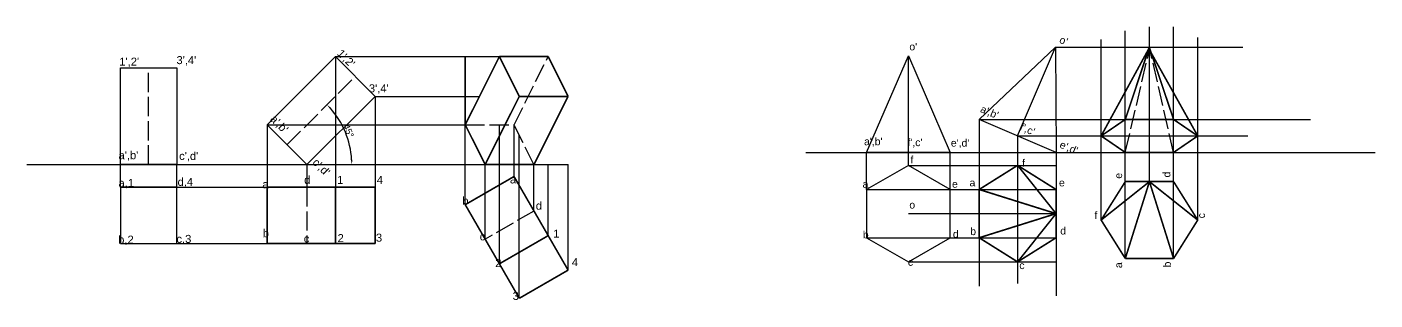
# Model space of a CAD drawing. Header units: millimetres. Extents: x 105 to 9929, y -38 to 412.
# Drawn here: x 4201 to 5038, y 126 to 296 of the extents above; entities that cross this region are included whole.
import ezdxf

# ---------------------------------------------------------------- set-up
doc = ezdxf.new("R2010")
doc.units = ezdxf.units.MM
doc.header["$MEASUREMENT"] = 0
doc.header["$PDMODE"] = 35
doc.linetypes.add('ACAD_ISO02W100', pattern=[15, 12, -3])
doc.styles.get("Standard").update_dxf_attribs({"font": 'arial.ttf'})
doc.dimstyles.get("Standard").update_dxf_attribs({"dimtxt": 4, "dimasz": 3, "dimexe": 0.18, "dimexo": 0.0625, "dimgap": 0.09, "dimtad": 1, "dimdec": 0, "dimzin": 0, "dimdsep": 46, "dimtxsty": 'Standard', "dimcen": 0.09, "dimclrd": 6, "dimclre": 4, "dimadec": 0, "dimazin": 0, "dimtfac": 1, "dimtdec": 0, "dimtofl": 0, "dimtmove": 0, "dimatfit": 3, "dimfxl": 1, "dimtolj": 1, "dimtzin": 0, "dimarcsym": 1})

# ---------------------------------------------------------------- blocks, each defined once
blk = doc.blocks.new('*D14')
at = {"color": 6, "lineweight": -2, "transparency": 16777216}
blk.add_arc((4349.77, 210.12), 52.54, 3.27173, 41.72827, dxfattribs=at)
at = {"color": 6, "transparency": 16777216}
for points in [[(4388.62, 244.75), (4389.35, 245.43), (4386.93, 247.27)], [(4402.73, 213.13), (4401.73, 213.1), (4402.31, 210.12)]]:
    blk.add_solid(points, dxfattribs=at)
at = {"layer": 'Defpoints', "color": 0, "transparency": 16777216}
for p in [(4404.48, 264.83), (4362.06, 222.4), (4400.52, 223.72), (4200.55, 210.12), (4536.66, 210.12)]:
    blk.add_point(p, dxfattribs=at)
at = {"color": 0, "transparency": 16777216, "insert": (4400.28, 231.04), "char_height": 4, "attachment_point": 5, "rotation": 292.5}
blk.add_mtext('\\A1;45°', dxfattribs=at)

msp = doc.modelspace()

# ---------------------------------------------------------------- linework, layer by layer
for p, q in [((4882.72, 151.71), (4882.72, 293.13)), ((4897.72, 199.48), (4897.72, 295.62)), ((4912.72, 151.71), (4912.72, 295.62)), ((4867.72, 175.6), (4867.72, 287.86)), ((4927.72, 175.6), (4927.72, 289.1)), ((4349.68, 234.78), (4392.11, 277.2)), ((4392.11, 277.2), (4416.86, 252.45)), ((4392.11, 277.2), (4392.11, 161)), ((4392.11, 277.2), (4524.29, 277.2)), ((4472.76, 185.15), (4472.76, 277.2)), ((4472.76, 234.78), (4472.76, 277.2)), ((4472.76, 277.2), (4472.76, 234.78)), ((4524.29, 277.2), (4493.98, 277.2)), ((4722.09, 217.62), (4748.07, 277.62)), ((4748.07, 217.62), (4748.07, 277.62)), ((4748.07, 277.62), (4774.05, 217.62)), ((4791.97, 238.11), (4839.47, 283.04)), ((4815.85, 227.88), (4839.47, 283.04)), ((4839.47, 283.04), (4839.74, 217.66)), ((4839.47, 283.04), (4955.82, 283.04)), ((4258.56, 210.12), (4258.56, 270.12)), ((4258.56, 270.12), (4293.56, 270.12)), ((4293.56, 270.12), (4293.56, 210.12)), ((4416.86, 252.45), (4374.43, 210.03)), ((4416.86, 252.45), (4416.86, 161)), ((4374.43, 210.03), (4349.68, 234.78)), ((4349.68, 234.78), (4349.68, 161)), ((4349.68, 234.78), (4472.76, 234.78)), ((4493.98, 148.41), (4493.98, 234.78)), ((4503.08, 202.65), (4503.08, 234.78)), ((4839.74, 217.66), (4791.97, 238.11)), ((4791.97, 238.11), (4997.76, 238.11)), ((4506.35, 126.97), (4506.35, 228.25)), ((4815.85, 227.88), (4815.85, 136.25)), ((4815.85, 227.88), (4958.92, 227.88)), ((4200.55, 210.12), (4536.66, 210.12)), ((4258.56, 196), (4258.56, 210.12)), ((4293.56, 210.12), (4258.56, 210.12)), ((4293.56, 196), (4293.56, 210.12)), ((4374.43, 210.03), (4374.43, 196)), ((4485.14, 163.72), (4485.14, 210.12)), ((4515.45, 181.22), (4515.45, 210.12)), ((4524.29, 165.91), (4524.29, 210.12)), ((4536.66, 144.47), (4536.66, 210.12)), ((4684.32, 217.62), (5037.84, 217.62)), ((4722.09, 194.59), (4722.09, 217.62)), ((4774.05, 217.62), (4722.09, 217.62)), ((4748.07, 209.59), (4748.07, 217.62)), ((4748.07, 209.59), (4839.74, 209.59)), ((4774.05, 194.59), (4774.05, 217.62)), ((4839.74, 217.66), (4839.74, 128.56)), ((4882.72, 199.48), (4882.72, 217.62)), ((4912.72, 199.48), (4912.72, 217.62)), ((4258.56, 196), (4258.56, 161)), ((4293.56, 196), (4258.56, 196)), ((4258.56, 196), (4416.86, 196)), ((4293.56, 161), (4293.56, 196)), ((4722.09, 194.59), (4839.74, 194.59)), ((4748.07, 179.59), (4839.74, 179.59)), ((4258.56, 161), (4293.56, 161)), ((4258.56, 161), (4416.86, 161)), ((4722.09, 164.59), (4839.74, 164.59)), ((4748.07, 149.59), (4839.74, 149.59))]:
    msp.add_line(p, q)
at = {"linetype": 'ACAD_ISO02W100'}
for p, q in [((4276.06, 210.12), (4276.06, 270.12)), ((4362.06, 222.4), (4404.48, 264.83)), ((4472.76, 234.78), (4503.08, 234.78)), ((4515.45, 210.12), (4503.08, 234.78)), ((4374.43, 196), (4374.43, 161)), ((4515.45, 181.22), (4485.14, 163.72))]:
    msp.add_line(p, q, dxfattribs=at)
at = {"const_width": 1}
for points in [[(4472.76, 234.78), (4493.98, 277.2)], [(4493.98, 277.2), (4506.35, 252.45)], [(4524.29, 277.2), (4493.98, 277.2)], [(4536.66, 252.45), (4524.29, 277.2)], [(4867.72, 227.88), (4897.72, 282.81)], [(4882.72, 238.11), (4897.64, 283.04)], [(4927.72, 227.88), (4897.34, 282.11)], [(4897.64, 283.04), (4912.72, 238.11)], [(4485.14, 210.12), (4506.35, 252.45)], [(4536.66, 252.45), (4506.35, 252.45)], [(4515.45, 210.12), (4536.66, 252.45)], [(4485.14, 210.12), (4472.76, 234.78)], [(4867.72, 227.88), (4882.72, 238.11)], [(4912.72, 238.11), (4882.72, 238.11)], [(4927.72, 227.88), (4912.72, 238.11)], [(4867.72, 227.88), (4882.72, 217.62)], [(4912.72, 217.62), (4927.72, 227.88)], [(4912.72, 217.62), (4882.72, 217.62)], [(4515.45, 210.12), (4485.14, 210.12)], [(4791.97, 194.59), (4815.85, 209.59)], [(4815.85, 209.59), (4839.74, 194.59)], [(4815.85, 209.59), (4839.74, 179.59)], [(4503.08, 202.65), (4472.76, 185.15)], [(4503.08, 202.65), (4515.45, 181.22)], [(4349.68, 196), (4374.43, 196)], [(4349.68, 196), (4349.68, 161)], [(4416.86, 196), (4374.43, 196)], [(4392.11, 196), (4392.11, 161)], [(4416.86, 161), (4416.86, 196)], [(4791.97, 194.59), (4839.74, 179.59)], [(4791.97, 194.59), (4791.97, 164.59)], [(4839.74, 194.59), (4839.74, 164.59)], [(4867.72, 175.6), (4882.72, 199.48)], [(4867.72, 175.6), (4897.72, 199.48)], [(4882.72, 199.48), (4912.72, 199.48)], [(4882.72, 151.71), (4897.72, 199.48)], [(4897.72, 199.48), (4912.72, 151.71)], [(4897.72, 199.48), (4927.72, 175.6)], [(4912.72, 199.48), (4927.72, 175.6)], [(4472.76, 185.15), (4506.35, 126.97)], [(4485.14, 163.72), (4472.76, 185.15)], [(4536.66, 144.47), (4515.45, 181.22)], [(4839.74, 179.59), (4791.97, 164.59)], [(4839.74, 179.59), (4815.85, 149.59)], [(4882.72, 151.71), (4867.72, 175.6)], [(4912.72, 151.71), (4927.72, 175.6)], [(4374.43, 161), (4349.68, 161)], [(4349.68, 161), (4416.86, 161)], [(4524.29, 165.91), (4493.98, 148.41)], [(4791.97, 164.59), (4815.85, 149.59)], [(4839.74, 164.59), (4815.85, 149.59)], [(4882.72, 151.71), (4912.72, 151.71)], [(4506.35, 126.97), (4536.66, 144.47)]]:
    msp.add_lwpolyline(points, dxfattribs=at)
at = {"linetype": 'ACAD_ISO02W100'}
for points in [[(4503.08, 234.78), (4524.29, 277.2)], [(4882.72, 217.62), (4897.72, 281.43)], [(4912.72, 217.62), (4897.72, 283.04)]]:
    msp.add_lwpolyline(points, dxfattribs=at)
for points in [[(4416.86, 252.45), (4481.6, 252.45)], [(4506.35, 252.45), (4536.66, 252.45)], [(4791.97, 238.11), (4791.97, 134.48)]]:
    msp.add_lwpolyline(points)
msp.add_lwpolyline([(4722.09, 194.59), (4722.09, 164.59), (4748.07, 149.59), (4774.05, 164.59), (4774.05, 194.59), (4748.07, 209.59)], close=True)

# ---------------------------------------------------------------- texts
for s, height, p in [("o'", 4.631, (4748.61, 281.05)), ("a',b'", 4.631, (4720.46, 222.12)), ("f',c'", 4.631, (4747.43, 221.53)), ("e',d'", 4.631, (4774.4, 221.23)), ('f', 4.63, (4749.36, 210.85)), ('f', 4.63, (4818.59, 208.78)), ('d', 4.98, (4372.73, 198.07)), ('1', 4.98, (4393.21, 198.07)), ('4', 4.98, (4417.83, 198.07)), ('a', 4.98, (4500.54, 198.35)), ('a', 4.98, (4346.73, 195.31)), ('a', 4.63, (4719.54, 195.67)), ('e', 4.63, (4775.11, 195.67)), ('a', 4.63, (4785.98, 196.54)), ('e', 4.63, (4841.55, 196.54)), ('b', 4.98, (4470.94, 185.08)), ('d', 4.98, (4516.59, 182.04)), ('o', 4.63, (4748.61, 182.74)), ('f', 4.63, (4863.52, 176.21)), ('b', 4.98, (4347.01, 164.91)), ('1', 4.98, (4527.38, 164.63)), ('b', 4.63, (4719.73, 164.21)), ('d', 4.63, (4775.67, 164.58)), ('b', 4.63, (4786.41, 166.24)), ('d', 4.63, (4842.35, 166.61)), ('c', 4.98, (4372.46, 161.59)), ('2', 4.98, (4393.48, 161.87)), ('3', 4.98, (4417.27, 162.14)), ('c', 4.98, (4481.73, 162.97)), ('2', 4.98, (4491.41, 146.39)), ('4', 4.98, (4538.99, 146.94)), ('c', 4.63, (4747.7, 147.18)), ('c', 4.63, (4816.92, 145.12)), ('3', 4.98, (4502.2, 125.94))]:
    msp.add_text(s, height=height).set_placement(p)
for s, height, rotation, p in [("o'", 4.631, 336.81836, (4841.32, 285.97)), ("a',b'", 4.631, 336.81836, (4792.24, 242.89)), ("f',c'", 4.631, 336.81836, (4816.8, 231.73)), ("e',d'", 4.631, 336.81836, (4841.48, 220.84)), ('e', 4.63, 90, (4880.76, 201.29)), ('d', 4.63, 90, (4910.69, 202.1)), ('c', 4.63, 90, (4932.19, 176.67)), ('a', 4.63, 90, (4880.76, 145.72)), ('b', 4.63, 90, (4911.06, 146.15))]:
    msp.add_text(s, height=height, rotation=rotation).set_placement(p)
for s, p in [("1',2'", (4257.9, 271.57)), ("3',4'", (4293.4, 272.51)), ("3',4'", (4412.91, 254.97)), ("a',b'", (4257.42, 213.41)), ("c',d'", (4295.05, 212.93)), ('a,1', (4257.42, 196.15)), ('d,4', (4294.11, 196.86)), ('b,2', (4257.19, 160.92)), ('c,3', (4293.4, 161.39))]:
    msp.add_text(s, height=4.97, dxfattribs=at).set_placement(p)
for s, p in [("1',2'", (4392.66, 278.7)), ("a',b'", (4351.2, 237.91)), ("c',d'", (4377.48, 210.96))]:
    msp.add_text(s, height=4.97, rotation=315, dxfattribs=at).set_placement(p)

# ---------------------------------------------------------------- dimensions: what is measured, and where the dimension line sits
dim = msp.add_angular_dim_2l(base=(4400.52, 223.72), line1=((4200.55, 210.12), (4536.66, 210.12)), line2=((4362.06, 222.4), (4404.48, 264.83)), dimstyle='Standard')
dim.commit()
dim.dimension.update_dxf_attribs({"geometry": '*D14', "text_midpoint": (4400.28, 231.04)})

doc.saveas('drawing.dxf')
